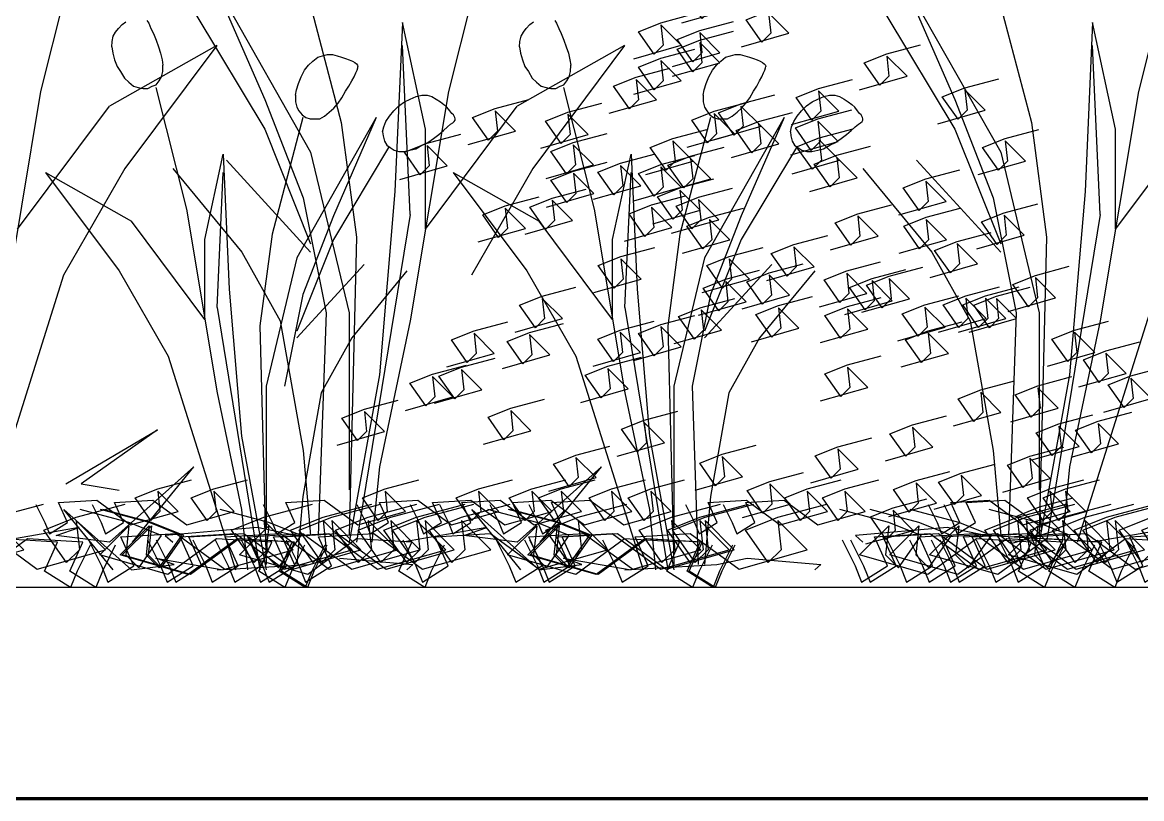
# Model space of a CAD drawing. Header units: metres. Extents: x -109 to 591, y -5 to 592.
# Drawn here: x 584.155 to 584.685, y 6.575 to 6.942 of the extents above; entities that cross this region are included whole.
import ezdxf

# ---------------------------------------------------------------- set-up
doc = ezdxf.new("R2010")
doc.units = ezdxf.units.M
doc.header["$LTSCALE"] = 0.03
doc.layers.add('Areas verdes', color=74, linetype='Continuous')
doc.layers.add('Muro', color=7, linetype='Continuous', lineweight=70)
doc.layers.add('Muro bajo', color=7, linetype='Continuous', lineweight=30)

msp = doc.modelspace()

# ---------------------------------------------------------------- linework, layer by layer
at = {"layer": 'Areas verdes', "linetype": 'Continuous'}
for p, q in [((584.18217, 6.98187), (584.16402, 6.90971)), ((584.37507, 6.98187), (584.35691, 6.90971)), ((584.70151, 6.98187), (584.68335, 6.90971)), ((584.24471, 6.96402), (584.27001, 6.90583)), ((584.24471, 6.96402), (584.29174, 6.881)), ((584.28817, 6.96402), (584.30624, 6.89496)), ((584.57115, 6.96402), (584.59645, 6.90583)), ((584.57115, 6.96402), (584.61817, 6.881)), ((584.61461, 6.96402), (584.63268, 6.89496)), ((584.23742, 6.94617), (584.27001, 6.89186)), ((584.33519, 6.94229), (584.33162, 6.86237)), ((584.34605, 6.89186), (584.33519, 6.94229)), ((584.56386, 6.94617), (584.59645, 6.89186)), ((584.66163, 6.94229), (584.65806, 6.86237)), ((584.67249, 6.89186), (584.66163, 6.94229)), ((584.24735, 6.93143), (584.19661, 6.90272)), ((584.24735, 6.93143), (584.2039, 6.87324)), ((584.33883, 6.85151), (584.33519, 6.93143)), ((584.44025, 6.93143), (584.3895, 6.90272)), ((584.44025, 6.93143), (584.3968, 6.87324)), ((584.66527, 6.85151), (584.66163, 6.93143)), ((584.16402, 6.90971), (584.14594, 6.80108)), ((584.21849, 6.91164), (584.23301, 6.85392)), ((584.35691, 6.90971), (584.33883, 6.80108)), ((584.41138, 6.91164), (584.42591, 6.85392)), ((584.68335, 6.90971), (584.66527, 6.80108)), ((584.27001, 6.90583), (584.28817, 6.85927)), ((584.59645, 6.90583), (584.61461, 6.85927)), ((584.15315, 6.84453), (584.19661, 6.90272)), ((584.34605, 6.84453), (584.3895, 6.90272)), ((584.67249, 6.84453), (584.71594, 6.90272)), ((584.28801, 6.89737), (584.27354, 6.84212)), ((584.32277, 6.89737), (584.28515, 6.83095)), ((584.32277, 6.89737), (584.30253, 6.85081)), ((584.30624, 6.89496), (584.31346, 6.84065)), ((584.4809, 6.89737), (584.46644, 6.84212)), ((584.51567, 6.89737), (584.47805, 6.83095)), ((584.51567, 6.89737), (584.49543, 6.85081)), ((584.63268, 6.89496), (584.6399, 6.84065)), ((584.27001, 6.89186), (584.29174, 6.83754)), ((584.34605, 6.84453), (584.34605, 6.89186)), ((584.59645, 6.89186), (584.61817, 6.83754)), ((584.67249, 6.84453), (584.67249, 6.89186)), ((584.3286, 6.88309), (584.30253, 6.83964)), ((584.5215, 6.88309), (584.49543, 6.83964)), ((584.2417, 6.83964), (584.25039, 6.87999)), ((584.25039, 6.87999), (584.25325, 6.81605)), ((584.29174, 6.881), (584.30989, 6.80496)), ((584.4346, 6.83964), (584.44329, 6.87999)), ((584.44329, 6.87999), (584.44614, 6.81605)), ((584.61817, 6.881), (584.63633, 6.80496)), ((584.2039, 6.87324), (584.17488, 6.8228)), ((584.22656, 6.87324), (584.25915, 6.83367)), ((584.29174, 6.83367), (584.25193, 6.87712)), ((584.3968, 6.87324), (584.36778, 6.8228)), ((584.553, 6.87324), (584.58559, 6.83367)), ((584.61817, 6.83367), (584.57837, 6.87712)), ((584.16634, 6.8713), (584.20694, 6.84833)), ((584.16634, 6.8713), (584.2011, 6.82474)), ((584.24747, 6.80736), (584.25039, 6.8713)), ((584.35924, 6.8713), (584.39984, 6.84833)), ((584.35924, 6.8713), (584.394, 6.82474)), ((584.44037, 6.80736), (584.44329, 6.8713)), ((584.33162, 6.86237), (584.32432, 6.77547)), ((584.65806, 6.86237), (584.65076, 6.77547)), ((584.28817, 6.85927), (584.29903, 6.80496)), ((584.61461, 6.85927), (584.62547, 6.80496)), ((584.23301, 6.85392), (584.24747, 6.76701)), ((584.33883, 6.85151), (584.31346, 6.69633)), ((584.42591, 6.85392), (584.44037, 6.76701)), ((584.66527, 6.85151), (584.6399, 6.69633)), ((584.2417, 6.80177), (584.20694, 6.84833)), ((584.30253, 6.85081), (584.28801, 6.81357)), ((584.4346, 6.80177), (584.39984, 6.84833)), ((584.49543, 6.85081), (584.4809, 6.81357)), ((584.27354, 6.84212), (584.26777, 6.79867)), ((584.31346, 6.84065), (584.30989, 6.69943)), ((584.46644, 6.84212), (584.46067, 6.79867)), ((584.6399, 6.84065), (584.63633, 6.69943)), ((584.2417, 6.80177), (584.2417, 6.83964)), ((584.30253, 6.83964), (584.28515, 6.79619)), ((584.4346, 6.80177), (584.4346, 6.83964)), ((584.49543, 6.83964), (584.47805, 6.79619)), ((584.25915, 6.83367), (584.2773, 6.80108)), ((584.28515, 6.83095), (584.27063, 6.77012)), ((584.47805, 6.83095), (584.46352, 6.77012)), ((584.58559, 6.83367), (584.60374, 6.80108)), ((584.2011, 6.82474), (584.22432, 6.78439)), ((584.28515, 6.79308), (584.317, 6.82784)), ((584.33729, 6.82474), (584.31122, 6.79308)), ((584.394, 6.82474), (584.41722, 6.78439)), ((584.47805, 6.79308), (584.50989, 6.82784)), ((584.53019, 6.82474), (584.50412, 6.79308)), ((584.17488, 6.8228), (584.13507, 6.69633)), ((584.69421, 6.8228), (584.65441, 6.69633)), ((584.25325, 6.81605), (584.25908, 6.74653)), ((584.44614, 6.81605), (584.45198, 6.74653)), ((584.28801, 6.81357), (584.27932, 6.77012)), ((584.4809, 6.81357), (584.47221, 6.77012)), ((584.24747, 6.80736), (584.26777, 6.68321)), ((584.29903, 6.80496), (584.29538, 6.69943)), ((584.30989, 6.80496), (584.30989, 6.72116)), ((584.44037, 6.80736), (584.46067, 6.68321)), ((584.62547, 6.80496), (584.62182, 6.69943)), ((584.63633, 6.80496), (584.63633, 6.72116)), ((584.26777, 6.79867), (584.27063, 6.6857)), ((584.2773, 6.80108), (584.28817, 6.73978)), ((584.33883, 6.80108), (584.32432, 6.73202)), ((584.46067, 6.79867), (584.46352, 6.6857)), ((584.60374, 6.80108), (584.61461, 6.73978)), ((584.66527, 6.80108), (584.65076, 6.73202)), ((584.31122, 6.79308), (584.2967, 6.76701)), ((584.50412, 6.79308), (584.48959, 6.76701)), ((584.22432, 6.78439), (584.25616, 6.68321)), ((584.41722, 6.78439), (584.44906, 6.68321)), ((584.32432, 6.77547), (584.30989, 6.69633)), ((584.65076, 6.77547), (584.63633, 6.69633)), ((584.24747, 6.76701), (584.25908, 6.71177)), ((584.27063, 6.77012), (584.27063, 6.70308)), ((584.2967, 6.76701), (584.28801, 6.71797)), ((584.44037, 6.76701), (584.45198, 6.71177)), ((584.46352, 6.77012), (584.46352, 6.70308)), ((584.47221, 6.77012), (584.47513, 6.6857)), ((584.48959, 6.76701), (584.4809, 6.71797)), ((584.1759, 6.72397), (584.21935, 6.74958)), ((584.21935, 6.74958), (584.18312, 6.72397)), ((584.25908, 6.74653), (584.27063, 6.68321)), ((584.45198, 6.74653), (584.46352, 6.68321)), ((584.28817, 6.73978), (584.29174, 6.69943)), ((584.61461, 6.73978), (584.61817, 6.69943)), ((584.23649, 6.73202), (584.19661, 6.69633)), ((584.20747, 6.69633), (584.23649, 6.73202)), ((584.32432, 6.73202), (584.32075, 6.69633)), ((584.42938, 6.73202), (584.3895, 6.69633)), ((584.40036, 6.69633), (584.42938, 6.73202)), ((584.65076, 6.73202), (584.64719, 6.69633)), ((584.18312, 6.72397), (584.20119, 6.72087)), ((584.28801, 6.71797), (584.28515, 6.6857)), ((584.4809, 6.71797), (584.47805, 6.6857)), ((584.17503, 6.71177), (584.20694, 6.68321)), ((584.19825, 6.68321), (584.17503, 6.71177)), ((584.25908, 6.71177), (584.26194, 6.68321)), ((584.36793, 6.71177), (584.39984, 6.68321)), ((584.39115, 6.68321), (584.36793, 6.71177)), ((584.45198, 6.71177), (584.45483, 6.68321)), ((584.18217, 6.70331), (584.14229, 6.69633)), ((584.17131, 6.69943), (584.18217, 6.70331)), ((584.26644, 6.70331), (584.22299, 6.69943)), ((584.28452, 6.69943), (584.26644, 6.70331)), ((584.37507, 6.70331), (584.33519, 6.69633)), ((584.36421, 6.69943), (584.37507, 6.70331)), ((584.59288, 6.70331), (584.54943, 6.69943)), ((584.61096, 6.69943), (584.59288, 6.70331)), ((584.70151, 6.70331), (584.66163, 6.69633)), ((584.19661, 6.69633), (584.17131, 6.69943)), ((584.22299, 6.69943), (584.22656, 6.69633)), ((584.3895, 6.69633), (584.36421, 6.69943)), ((584.54943, 6.69943), (584.553, 6.69633)), ((584.66527, 6.69633), (584.61096, 6.69943)), ((584.21849, 6.6888), (584.25039, 6.68321)), ((584.22718, 6.6857), (584.21849, 6.6888)), ((584.30539, 6.6888), (584.34015, 6.6857)), ((584.41138, 6.6888), (584.44329, 6.68321)), ((584.42007, 6.6857), (584.41138, 6.6888)), ((584.48382, 6.6857), (584.49828, 6.6888)), ((584.49828, 6.6888), (584.53305, 6.6857)), ((584.20694, 6.68321), (584.22718, 6.6857)), ((584.24747, 6.68321), (584.29093, 6.6857)), ((584.34015, 6.6857), (584.33729, 6.68321)), ((584.39984, 6.68321), (584.42007, 6.6857)), ((584.44037, 6.68321), (584.48382, 6.6857)), ((584.53305, 6.6857), (584.53019, 6.68321))]:
    msp.add_line(p, q, dxfattribs=at)
at = {"layer": 'Areas verdes', "color": 6, "linetype": 'Continuous'}
for p, q in [((584.20086, 6.93958), (584.20253, 6.94144)), ((584.20253, 6.94144), (584.20427, 6.94268)), ((584.21433, 6.9433), (584.21513, 6.94206)), ((584.21513, 6.94206), (584.21619, 6.93958)), ((584.39375, 6.93958), (584.39543, 6.94144)), ((584.39543, 6.94144), (584.39717, 6.94268)), ((584.40722, 6.9433), (584.40803, 6.94206)), ((584.40803, 6.94206), (584.40908, 6.93958)), ((584.19781, 6.93337), (584.19837, 6.93585)), ((584.19837, 6.93585), (584.19949, 6.93772)), ((584.19949, 6.93772), (584.20086, 6.93958)), ((584.21619, 6.93958), (584.21743, 6.93709)), ((584.21743, 6.93709), (584.21861, 6.93399)), ((584.39071, 6.93337), (584.39127, 6.93585)), ((584.39127, 6.93585), (584.39239, 6.93772)), ((584.39239, 6.93772), (584.39375, 6.93958)), ((584.40908, 6.93958), (584.41033, 6.93709)), ((584.41033, 6.93709), (584.41151, 6.93399)), ((584.19769, 6.93089), (584.19781, 6.93337)), ((584.19769, 6.93089), (584.19813, 6.92778)), ((584.21861, 6.93399), (584.21979, 6.93089)), ((584.21979, 6.93089), (584.22078, 6.92778)), ((584.39059, 6.93089), (584.39071, 6.93337)), ((584.39059, 6.93089), (584.39102, 6.92778)), ((584.41151, 6.93399), (584.41268, 6.93089)), ((584.41268, 6.93089), (584.41368, 6.92778)), ((584.19813, 6.92778), (584.19899, 6.92468)), ((584.22078, 6.92778), (584.22153, 6.92468)), ((584.29285, 6.92406), (584.29508, 6.92592)), ((584.29508, 6.92592), (584.29738, 6.92654)), ((584.29738, 6.92654), (584.29974, 6.92716)), ((584.29974, 6.92716), (584.30204, 6.92716)), ((584.30204, 6.92716), (584.30427, 6.92654)), ((584.30427, 6.92654), (584.30638, 6.92592)), ((584.30638, 6.92592), (584.30831, 6.9253)), ((584.30831, 6.9253), (584.31004, 6.92468)), ((584.39102, 6.92778), (584.39189, 6.92468)), ((584.41368, 6.92778), (584.41442, 6.92468)), ((584.48575, 6.92406), (584.48798, 6.92592)), ((584.48798, 6.92592), (584.49028, 6.92654)), ((584.49028, 6.92654), (584.49264, 6.92716)), ((584.49264, 6.92716), (584.49493, 6.92716)), ((584.49493, 6.92716), (584.49717, 6.92654)), ((584.49717, 6.92654), (584.49928, 6.92592)), ((584.49928, 6.92592), (584.5012, 6.9253)), ((584.5012, 6.9253), (584.50294, 6.92468)), ((584.19899, 6.92468), (584.20024, 6.92158)), ((584.20024, 6.92158), (584.20185, 6.91909)), ((584.22153, 6.92468), (584.2219, 6.9222)), ((584.22184, 6.91909), (584.2219, 6.9222)), ((584.28888, 6.91971), (584.2908, 6.9222)), ((584.2908, 6.9222), (584.29285, 6.92406)), ((584.31004, 6.92468), (584.31147, 6.92406)), ((584.31147, 6.92406), (584.31259, 6.92344)), ((584.31259, 6.92344), (584.31346, 6.92282)), ((584.31346, 6.92282), (584.31396, 6.9222)), ((584.31377, 6.91971), (584.31408, 6.92096)), ((584.31396, 6.9222), (584.31414, 6.92158)), ((584.31408, 6.92096), (584.31414, 6.92158)), ((584.39189, 6.92468), (584.39313, 6.92158)), ((584.39313, 6.92158), (584.39475, 6.91909)), ((584.41442, 6.92468), (584.4148, 6.9222)), ((584.41473, 6.91909), (584.4148, 6.9222)), ((584.48177, 6.91971), (584.4837, 6.9222)), ((584.4837, 6.9222), (584.48575, 6.92406)), ((584.50294, 6.92468), (584.50437, 6.92406)), ((584.50437, 6.92406), (584.50549, 6.92344)), ((584.50549, 6.92344), (584.50635, 6.92282)), ((584.50635, 6.92282), (584.50685, 6.9222)), ((584.50666, 6.91971), (584.50698, 6.92096)), ((584.50685, 6.9222), (584.50704, 6.92158)), ((584.50698, 6.92096), (584.50704, 6.92158)), ((584.20185, 6.91909), (584.20371, 6.91599)), ((584.20371, 6.91599), (584.20576, 6.91413)), ((584.21861, 6.91289), (584.2201, 6.91475)), ((584.2201, 6.91475), (584.22122, 6.91661)), ((584.22122, 6.91661), (584.22184, 6.91909)), ((584.28596, 6.91351), (584.28726, 6.91661)), ((584.28726, 6.91661), (584.28888, 6.91971)), ((584.30986, 6.91227), (584.31116, 6.91475)), ((584.31116, 6.91475), (584.31228, 6.91661)), ((584.31228, 6.91661), (584.31315, 6.91847)), ((584.31315, 6.91847), (584.31377, 6.91971)), ((584.39475, 6.91909), (584.39661, 6.91599)), ((584.39661, 6.91599), (584.39866, 6.91413)), ((584.41151, 6.91289), (584.413, 6.91475)), ((584.413, 6.91475), (584.41411, 6.91661)), ((584.41411, 6.91661), (584.41473, 6.91909)), ((584.47886, 6.91351), (584.48016, 6.91661)), ((584.48016, 6.91661), (584.48177, 6.91971)), ((584.50275, 6.91227), (584.50406, 6.91475)), ((584.50406, 6.91475), (584.50517, 6.91661)), ((584.50517, 6.91661), (584.50604, 6.91847)), ((584.50604, 6.91847), (584.50666, 6.91971)), ((584.20576, 6.91413), (584.20793, 6.91227)), ((584.20793, 6.91227), (584.21023, 6.91164)), ((584.21023, 6.91164), (584.21253, 6.91102)), ((584.21253, 6.91102), (584.21476, 6.91102)), ((584.21476, 6.91102), (584.21681, 6.91227)), ((584.21681, 6.91227), (584.21861, 6.91289)), ((584.28453, 6.90792), (584.28503, 6.9104)), ((584.28503, 6.9104), (584.28596, 6.91351)), ((584.30657, 6.90668), (584.30831, 6.90978)), ((584.30831, 6.90978), (584.30986, 6.91227)), ((584.39866, 6.91413), (584.40083, 6.91227)), ((584.40083, 6.91227), (584.40313, 6.91164)), ((584.40313, 6.91164), (584.40542, 6.91102)), ((584.40542, 6.91102), (584.40766, 6.91102)), ((584.40766, 6.91102), (584.40971, 6.91227)), ((584.40971, 6.91227), (584.41151, 6.91289)), ((584.47743, 6.90792), (584.47792, 6.9104)), ((584.47792, 6.9104), (584.47886, 6.91351)), ((584.49946, 6.90668), (584.5012, 6.90978)), ((584.5012, 6.90978), (584.50275, 6.91227)), ((584.28453, 6.90792), (584.28459, 6.90482)), ((584.28459, 6.90482), (584.28515, 6.90233)), ((584.30272, 6.90171), (584.30471, 6.9042)), ((584.30471, 6.9042), (584.30657, 6.90668)), ((584.33345, 6.90295), (584.33612, 6.90482)), ((584.33612, 6.90482), (584.33885, 6.90606)), ((584.33885, 6.90606), (584.34164, 6.9073)), ((584.34164, 6.9073), (584.34431, 6.90792)), ((584.34431, 6.90792), (584.34679, 6.90792)), ((584.34679, 6.90792), (584.34909, 6.9073)), ((584.34909, 6.9073), (584.3512, 6.90606)), ((584.3512, 6.90606), (584.35312, 6.90482)), ((584.35312, 6.90482), (584.3548, 6.90357)), ((584.47743, 6.90792), (584.47749, 6.90482)), ((584.47749, 6.90482), (584.47805, 6.90233)), ((584.49562, 6.90171), (584.4976, 6.9042)), ((584.4976, 6.9042), (584.49946, 6.90668)), ((584.52634, 6.90295), (584.52901, 6.90482)), ((584.52901, 6.90482), (584.53174, 6.90606)), ((584.53174, 6.90606), (584.53454, 6.9073)), ((584.53454, 6.9073), (584.53721, 6.90792)), ((584.53721, 6.90792), (584.53969, 6.90792)), ((584.53969, 6.90792), (584.54198, 6.9073)), ((584.54198, 6.9073), (584.5441, 6.90606)), ((584.5441, 6.90606), (584.54602, 6.90482)), ((584.54602, 6.90482), (584.5477, 6.90357)), ((584.28515, 6.90233), (584.28621, 6.90047)), ((584.28621, 6.90047), (584.2877, 6.89861)), ((584.29831, 6.89799), (584.30055, 6.89985)), ((584.30055, 6.89985), (584.30272, 6.90171)), ((584.32904, 6.89799), (584.33109, 6.90047)), ((584.33109, 6.90047), (584.33345, 6.90295)), ((584.35623, 6.90233), (584.3548, 6.90357)), ((584.35753, 6.90047), (584.35623, 6.90233)), ((584.35852, 6.89923), (584.35753, 6.90047)), ((584.35933, 6.89861), (584.35852, 6.89923)), ((584.47805, 6.90233), (584.4791, 6.90047)), ((584.4791, 6.90047), (584.48059, 6.89861)), ((584.49121, 6.89799), (584.49344, 6.89985)), ((584.49344, 6.89985), (584.49562, 6.90171)), ((584.52193, 6.89799), (584.52398, 6.90047)), ((584.52398, 6.90047), (584.52634, 6.90295)), ((584.54912, 6.90233), (584.5477, 6.90357)), ((584.55043, 6.90047), (584.54912, 6.90233)), ((584.55142, 6.89923), (584.55043, 6.90047)), ((584.55223, 6.89861), (584.55142, 6.89923)), ((584.2877, 6.89861), (584.2895, 6.89737)), ((584.2895, 6.89737), (584.29155, 6.89675)), ((584.29155, 6.89675), (584.29372, 6.89675)), ((584.29372, 6.89675), (584.29602, 6.89675)), ((584.29602, 6.89675), (584.29831, 6.89799)), ((584.32631, 6.89302), (584.32736, 6.89551)), ((584.32736, 6.89551), (584.32904, 6.89799)), ((584.35648, 6.89302), (584.35797, 6.89426)), ((584.35797, 6.89426), (584.35902, 6.89488)), ((584.35902, 6.89488), (584.3597, 6.89551)), ((584.35989, 6.89737), (584.35933, 6.89861)), ((584.3597, 6.89551), (584.36008, 6.89613)), ((584.36014, 6.89675), (584.35989, 6.89737)), ((584.36008, 6.89613), (584.36014, 6.89675)), ((584.48059, 6.89861), (584.48239, 6.89737)), ((584.48239, 6.89737), (584.48444, 6.89675)), ((584.48444, 6.89675), (584.48661, 6.89675)), ((584.48661, 6.89675), (584.48891, 6.89675)), ((584.48891, 6.89675), (584.49121, 6.89799)), ((584.5192, 6.89302), (584.52026, 6.89551)), ((584.52026, 6.89551), (584.52193, 6.89799)), ((584.54937, 6.89302), (584.55086, 6.89426)), ((584.55086, 6.89426), (584.55192, 6.89488)), ((584.55192, 6.89488), (584.5526, 6.89551)), ((584.55279, 6.89737), (584.55223, 6.89861)), ((584.5526, 6.89551), (584.55297, 6.89613)), ((584.55303, 6.89675), (584.55279, 6.89737)), ((584.55297, 6.89613), (584.55303, 6.89675)), ((584.32581, 6.89054), (584.32631, 6.89302)), ((584.32581, 6.89054), (584.326, 6.88868)), ((584.326, 6.88868), (584.32662, 6.88619)), ((584.34983, 6.88744), (584.35232, 6.8893)), ((584.35232, 6.8893), (584.35455, 6.89116)), ((584.35455, 6.89116), (584.35648, 6.89302)), ((584.51871, 6.89054), (584.5192, 6.89302)), ((584.51871, 6.89054), (584.51889, 6.88868)), ((584.51889, 6.88868), (584.51951, 6.88619)), ((584.54273, 6.88744), (584.54521, 6.8893)), ((584.54521, 6.8893), (584.54745, 6.89116)), ((584.54745, 6.89116), (584.54937, 6.89302)), ((584.32662, 6.88619), (584.3278, 6.88433)), ((584.3278, 6.88433), (584.32935, 6.88309)), ((584.32935, 6.88309), (584.33127, 6.88185)), ((584.34152, 6.88247), (584.34437, 6.88433)), ((584.34437, 6.88433), (584.34716, 6.88557)), ((584.34716, 6.88557), (584.34983, 6.88744)), ((584.51951, 6.88619), (584.52069, 6.88433)), ((584.52069, 6.88433), (584.52225, 6.88309)), ((584.52225, 6.88309), (584.52417, 6.88185)), ((584.53441, 6.88247), (584.53727, 6.88433)), ((584.53727, 6.88433), (584.54006, 6.88557)), ((584.54006, 6.88557), (584.54273, 6.88744)), ((584.33127, 6.88185), (584.33351, 6.88123)), ((584.33351, 6.88123), (584.33599, 6.88123)), ((584.33599, 6.88123), (584.33872, 6.88185)), ((584.33872, 6.88185), (584.34152, 6.88247)), ((584.52417, 6.88185), (584.5264, 6.88123)), ((584.5264, 6.88123), (584.52889, 6.88123)), ((584.52889, 6.88123), (584.53162, 6.88185)), ((584.53162, 6.88185), (584.53441, 6.88247))]:
    msp.add_line(p, q, dxfattribs=at)
at = {"layer": 'Areas verdes'}
for points in [[(584.46735, 6.94211), (584.48975, 6.94851), (584.48015, 6.9581), (584.48122, 6.94851), (584.47695, 6.94424), (584.46948, 6.9549), (584.48015, 6.95917), (584.49616, 6.96343)], [(584.4956, 6.93088), (584.518, 6.93728), (584.5084, 6.94688), (584.50947, 6.93728), (584.5052, 6.93301), (584.49773, 6.94368), (584.5084, 6.94794), (584.52441, 6.95221)], [(584.44467, 6.9252), (584.46708, 6.9316), (584.45747, 6.9412), (584.45854, 6.9316), (584.45427, 6.92734), (584.4468, 6.938), (584.45747, 6.94226), (584.47348, 6.94653)], [(584.46297, 6.92157), (584.48538, 6.92796), (584.47577, 6.93756), (584.47684, 6.92796), (584.47257, 6.9237), (584.4651, 6.93436), (584.47577, 6.93863), (584.49178, 6.94289)], [(584.46297, 6.91691), (584.48538, 6.92331), (584.47577, 6.9329), (584.47684, 6.92331), (584.47257, 6.91904), (584.4651, 6.9297), (584.47577, 6.93397), (584.49178, 6.93823)], [(584.55145, 6.91047), (584.57385, 6.91687), (584.56425, 6.92646), (584.56532, 6.91687), (584.56105, 6.9126), (584.55358, 6.92327), (584.56425, 6.92753), (584.58026, 6.9318)], [(584.44467, 6.9084), (584.46708, 6.9148), (584.45747, 6.92439), (584.45854, 6.9148), (584.45427, 6.91053), (584.4468, 6.92119), (584.45747, 6.92546), (584.47348, 6.92972)], [(584.4329, 6.89937), (584.45531, 6.90576), (584.44571, 6.91536), (584.44677, 6.90576), (584.44251, 6.9015), (584.43504, 6.91216), (584.44571, 6.91643), (584.46171, 6.92069)], [(584.51921, 6.89399), (584.54162, 6.90039), (584.53201, 6.90999), (584.53308, 6.90039), (584.52881, 6.89613), (584.52134, 6.90679), (584.53201, 6.91105), (584.54802, 6.91532)], [(584.58842, 6.89441), (584.61083, 6.9008), (584.60123, 6.9104), (584.60229, 6.9008), (584.59803, 6.89654), (584.59056, 6.9072), (584.60123, 6.91147), (584.61723, 6.91573)], [(584.36622, 6.88456), (584.38863, 6.89096), (584.37903, 6.90056), (584.38009, 6.89096), (584.37583, 6.8867), (584.36836, 6.89736), (584.37903, 6.90162), (584.39503, 6.90589)], [(584.40067, 6.88289), (584.42307, 6.88929), (584.41347, 6.89888), (584.41454, 6.88929), (584.41027, 6.88502), (584.4028, 6.89569), (584.41347, 6.89995), (584.42948, 6.90422)], [(584.46988, 6.8833), (584.49229, 6.8897), (584.48268, 6.8993), (584.48375, 6.8897), (584.47948, 6.88544), (584.47201, 6.8961), (584.48268, 6.90036), (584.49869, 6.90463)], [(584.48252, 6.8868), (584.50493, 6.8932), (584.49532, 6.90279), (584.49639, 6.8932), (584.49212, 6.88893), (584.48465, 6.89959), (584.49532, 6.90386), (584.51133, 6.90812)], [(584.49085, 6.87847), (584.51326, 6.88487), (584.50366, 6.89447), (584.50472, 6.88487), (584.50045, 6.88061), (584.49298, 6.89127), (584.50366, 6.89553), (584.51966, 6.8998)], [(584.5189, 6.87965), (584.54131, 6.88605), (584.53171, 6.89564), (584.53277, 6.88605), (584.52851, 6.88178), (584.52104, 6.89245), (584.53171, 6.89671), (584.54771, 6.90098)], [(584.33398, 6.86809), (584.35639, 6.87448), (584.34679, 6.88408), (584.34786, 6.87448), (584.34359, 6.87022), (584.33612, 6.88088), (584.34679, 6.88515), (584.3628, 6.88941)], [(584.4032, 6.8685), (584.42561, 6.8749), (584.416, 6.88449), (584.41707, 6.8749), (584.4128, 6.87063), (584.40533, 6.88129), (584.416, 6.88556), (584.43201, 6.88982)], [(584.45028, 6.87032), (584.47269, 6.87672), (584.46309, 6.88632), (584.46415, 6.87672), (584.45988, 6.87245), (584.45241, 6.88312), (584.46309, 6.88738), (584.47909, 6.89165)], [(584.51949, 6.87073), (584.5419, 6.87713), (584.5323, 6.88673), (584.53337, 6.87713), (584.5291, 6.87287), (584.52163, 6.88353), (584.5323, 6.88779), (584.54831, 6.89206)], [(584.60746, 6.87034), (584.62987, 6.87673), (584.62027, 6.88633), (584.62133, 6.87673), (584.61707, 6.87247), (584.6096, 6.88313), (584.62027, 6.8874), (584.63627, 6.89166)], [(584.45861, 6.862), (584.48102, 6.86839), (584.47142, 6.87799), (584.47249, 6.86839), (584.46822, 6.86413), (584.46075, 6.87479), (584.47142, 6.87906), (584.48742, 6.88332)], [(584.52783, 6.86241), (584.55024, 6.86881), (584.54063, 6.8784), (584.5417, 6.86881), (584.53743, 6.86454), (584.52996, 6.8752), (584.54063, 6.87947), (584.55664, 6.88373)], [(584.42549, 6.85866), (584.4479, 6.86505), (584.4383, 6.87465), (584.43937, 6.86505), (584.4351, 6.86079), (584.42763, 6.87145), (584.4383, 6.87572), (584.4543, 6.87998)], [(584.44467, 6.85799), (584.46708, 6.86439), (584.45747, 6.87398), (584.45854, 6.86439), (584.45427, 6.86012), (584.4468, 6.87078), (584.45747, 6.87505), (584.47348, 6.87931)], [(584.40327, 6.85495), (584.42568, 6.86135), (584.41607, 6.87095), (584.41714, 6.86135), (584.41287, 6.85709), (584.4054, 6.86775), (584.41607, 6.87201), (584.43208, 6.87628)], [(584.56997, 6.85125), (584.59238, 6.85765), (584.58277, 6.86725), (584.58384, 6.85765), (584.57957, 6.85339), (584.5721, 6.86405), (584.58277, 6.86831), (584.59878, 6.87258)], [(584.45364, 6.84705), (584.47605, 6.85345), (584.46645, 6.86304), (584.46752, 6.85345), (584.46325, 6.84918), (584.45578, 6.85984), (584.46645, 6.86411), (584.48246, 6.86837)], [(584.39326, 6.84218), (584.41567, 6.84858), (584.40606, 6.85817), (584.40713, 6.84858), (584.40286, 6.84431), (584.39539, 6.85497), (584.40606, 6.85924), (584.42207, 6.8635)], [(584.46247, 6.84259), (584.48488, 6.84899), (584.47528, 6.85859), (584.47634, 6.84899), (584.47207, 6.84472), (584.4646, 6.85539), (584.47528, 6.85965), (584.49128, 6.86392)], [(584.37103, 6.83848), (584.39344, 6.84488), (584.38383, 6.85447), (584.3849, 6.84488), (584.38063, 6.84061), (584.37316, 6.85127), (584.38383, 6.85554), (584.39984, 6.8598)], [(584.44024, 6.83889), (584.46265, 6.84529), (584.45305, 6.85488), (584.45412, 6.84529), (584.44985, 6.84102), (584.44238, 6.85169), (584.45305, 6.85595), (584.46905, 6.86022)], [(584.60695, 6.83519), (584.62935, 6.84159), (584.61975, 6.85118), (584.62082, 6.84159), (584.61655, 6.83732), (584.60908, 6.84798), (584.61975, 6.85225), (584.63576, 6.85651)], [(584.46763, 6.83308), (584.49004, 6.83948), (584.48043, 6.84907), (584.4815, 6.83948), (584.47723, 6.83521), (584.46976, 6.84587), (584.48043, 6.85014), (584.49644, 6.8544)], [(584.53773, 6.83478), (584.56014, 6.84117), (584.55054, 6.85077), (584.5516, 6.84117), (584.54734, 6.83691), (584.53987, 6.84757), (584.55054, 6.85184), (584.56654, 6.8561)], [(584.57017, 6.83308), (584.59258, 6.83948), (584.58298, 6.84907), (584.58405, 6.83948), (584.57978, 6.83521), (584.57231, 6.84587), (584.58298, 6.85014), (584.59899, 6.8544)], [(584.50751, 6.8202), (584.52992, 6.8266), (584.52032, 6.8362), (584.52139, 6.8266), (584.51712, 6.82233), (584.50965, 6.833), (584.52032, 6.83726), (584.53633, 6.84153)], [(584.58479, 6.82165), (584.6072, 6.82804), (584.59759, 6.83764), (584.59866, 6.82804), (584.59439, 6.82378), (584.58692, 6.83444), (584.59759, 6.8387), (584.6136, 6.84297)], [(584.42568, 6.81445), (584.44809, 6.82085), (584.43848, 6.83044), (584.43955, 6.82085), (584.43528, 6.81658), (584.42781, 6.82724), (584.43848, 6.83151), (584.45449, 6.83577)], [(584.47695, 6.81445), (584.49936, 6.82085), (584.48976, 6.83044), (584.49082, 6.82085), (584.48655, 6.81658), (584.47909, 6.82724), (584.48976, 6.83151), (584.50576, 6.83577)], [(584.47528, 6.80373), (584.49769, 6.81012), (584.48808, 6.81972), (584.48915, 6.81012), (584.48488, 6.80586), (584.47741, 6.81652), (584.48808, 6.82079), (584.50409, 6.82505)], [(584.49588, 6.80684), (584.51829, 6.81324), (584.50868, 6.82283), (584.50975, 6.81324), (584.50548, 6.80897), (584.49801, 6.81964), (584.50868, 6.8239), (584.52469, 6.82817)], [(584.53251, 6.80771), (584.55492, 6.81411), (584.54532, 6.82371), (584.54638, 6.81411), (584.54211, 6.80985), (584.53465, 6.82051), (584.54532, 6.82477), (584.56132, 6.82904)], [(584.54449, 6.80414), (584.5669, 6.81054), (584.5573, 6.82013), (584.55836, 6.81054), (584.55409, 6.80627), (584.54663, 6.81693), (584.5573, 6.8212), (584.5733, 6.82546)], [(584.55255, 6.80517), (584.57496, 6.81157), (584.56535, 6.82116), (584.56642, 6.81157), (584.56215, 6.8073), (584.55468, 6.81796), (584.56535, 6.82223), (584.58136, 6.82649)], [(584.62176, 6.80558), (584.64417, 6.81198), (584.63457, 6.82158), (584.63563, 6.81198), (584.63137, 6.80771), (584.6239, 6.81838), (584.63457, 6.82264), (584.65057, 6.82691)], [(584.38845, 6.79574), (584.41086, 6.80214), (584.40125, 6.81173), (584.40232, 6.80214), (584.39805, 6.79787), (584.39058, 6.80853), (584.40125, 6.8128), (584.41726, 6.81706)], [(584.58882, 6.79582), (584.61123, 6.80222), (584.60162, 6.81181), (584.60269, 6.80222), (584.59842, 6.79795), (584.59095, 6.80861), (584.60162, 6.81288), (584.61763, 6.81714)], [(584.59814, 6.79582), (584.62055, 6.80222), (584.61095, 6.81181), (584.61201, 6.80222), (584.60774, 6.79795), (584.60027, 6.80861), (584.61095, 6.81288), (584.62695, 6.81714)], [(584.60331, 6.79574), (584.62572, 6.80214), (584.61611, 6.81173), (584.61718, 6.80214), (584.61291, 6.79787), (584.60544, 6.80853), (584.61611, 6.8128), (584.63212, 6.81706)], [(584.46364, 6.79036), (584.48605, 6.79676), (584.47645, 6.80636), (584.47751, 6.79676), (584.47325, 6.7925), (584.46578, 6.80316), (584.47645, 6.80742), (584.49245, 6.81169)], [(584.50027, 6.79124), (584.52268, 6.79764), (584.51308, 6.80723), (584.51415, 6.79764), (584.50988, 6.79337), (584.50241, 6.80403), (584.51308, 6.8083), (584.52909, 6.81256)], [(584.53286, 6.79078), (584.55526, 6.79717), (584.54566, 6.80677), (584.54673, 6.79717), (584.54246, 6.79291), (584.53499, 6.80357), (584.54566, 6.80784), (584.56167, 6.8121)], [(584.56949, 6.79165), (584.5919, 6.79805), (584.58229, 6.80764), (584.58336, 6.79805), (584.57909, 6.79378), (584.57162, 6.80445), (584.58229, 6.80871), (584.5983, 6.81298)], [(584.44467, 6.78237), (584.46708, 6.78877), (584.45747, 6.79837), (584.45854, 6.78877), (584.45427, 6.7845), (584.4468, 6.79517), (584.45747, 6.79943), (584.47348, 6.8037)], [(584.35621, 6.77926), (584.37862, 6.78566), (584.36902, 6.79526), (584.37008, 6.78566), (584.36582, 6.78139), (584.35835, 6.79206), (584.36902, 6.79632), (584.38502, 6.80059)], [(584.38253, 6.77858), (584.40494, 6.78498), (584.39534, 6.79457), (584.3964, 6.78498), (584.39213, 6.78071), (584.38466, 6.79137), (584.39534, 6.79564), (584.41134, 6.7999)], [(584.42543, 6.77967), (584.44783, 6.78607), (584.43823, 6.79567), (584.4393, 6.78607), (584.43503, 6.78181), (584.42756, 6.79247), (584.43823, 6.79673), (584.45424, 6.801)], [(584.57107, 6.77926), (584.59348, 6.78566), (584.58388, 6.79526), (584.58494, 6.78566), (584.58067, 6.78139), (584.57321, 6.79206), (584.58388, 6.79632), (584.59988, 6.80059)], [(584.64028, 6.77967), (584.66269, 6.78607), (584.65309, 6.79567), (584.65416, 6.78607), (584.64989, 6.78181), (584.64242, 6.79247), (584.65309, 6.79673), (584.6691, 6.801)], [(584.65517, 6.76983), (584.67758, 6.77623), (584.66798, 6.78582), (584.66904, 6.77623), (584.66477, 6.77196), (584.6573, 6.78262), (584.66798, 6.78689), (584.68398, 6.79115)], [(584.35029, 6.7621), (584.3727, 6.7685), (584.3631, 6.7781), (584.36417, 6.7685), (584.3599, 6.76424), (584.35243, 6.7749), (584.3631, 6.77916), (584.3791, 6.78343)], [(584.41951, 6.76252), (584.44192, 6.76891), (584.43231, 6.77851), (584.43338, 6.76891), (584.42911, 6.76465), (584.42164, 6.77531), (584.43231, 6.77957), (584.44832, 6.78384)], [(584.53288, 6.76322), (584.55529, 6.76961), (584.54569, 6.77921), (584.54676, 6.76961), (584.54249, 6.76535), (584.53502, 6.77601), (584.54569, 6.78028), (584.5617, 6.78454)], [(584.33659, 6.75873), (584.359, 6.76512), (584.34939, 6.77472), (584.35046, 6.76512), (584.34619, 6.76086), (584.33872, 6.77152), (584.34939, 6.77579), (584.3654, 6.78005)], [(584.66692, 6.75794), (584.68933, 6.76434), (584.67973, 6.77393), (584.68079, 6.76434), (584.67652, 6.76007), (584.66905, 6.77073), (584.67973, 6.775), (584.69573, 6.77926)], [(584.5959, 6.75132), (584.61831, 6.75772), (584.60871, 6.76732), (584.60977, 6.75772), (584.6055, 6.75346), (584.59803, 6.76412), (584.60871, 6.76838), (584.62471, 6.77265)], [(584.62293, 6.75335), (584.64534, 6.75975), (584.63574, 6.76935), (584.63681, 6.75975), (584.63254, 6.75549), (584.62507, 6.76615), (584.63574, 6.77041), (584.65175, 6.77468)], [(584.30435, 6.74225), (584.32676, 6.74865), (584.31715, 6.75824), (584.31822, 6.74865), (584.31395, 6.74438), (584.30648, 6.75505), (584.31715, 6.75931), (584.33316, 6.76358)], [(584.37356, 6.74266), (584.39597, 6.74906), (584.38637, 6.75866), (584.38743, 6.74906), (584.38317, 6.7448), (584.3757, 6.75546), (584.38637, 6.75972), (584.40237, 6.76399)], [(584.43669, 6.73696), (584.4591, 6.74335), (584.4495, 6.75295), (584.45056, 6.74335), (584.44629, 6.73909), (584.43882, 6.74975), (584.4495, 6.75402), (584.4655, 6.75828)], [(584.56366, 6.73485), (584.58607, 6.74125), (584.57647, 6.75084), (584.57753, 6.74125), (584.57327, 6.73698), (584.5658, 6.74764), (584.57647, 6.75191), (584.59247, 6.75617)], [(584.63288, 6.73526), (584.65529, 6.74166), (584.64568, 6.75125), (584.64675, 6.74166), (584.64248, 6.73739), (584.63501, 6.74806), (584.64568, 6.75232), (584.66169, 6.75659)], [(584.65147, 6.73652), (584.67388, 6.74292), (584.66427, 6.75251), (584.66534, 6.74292), (584.66107, 6.73865), (584.6536, 6.74932), (584.66427, 6.75358), (584.68028, 6.75785)], [(584.52835, 6.72447), (584.55075, 6.73087), (584.54115, 6.74046), (584.54222, 6.73087), (584.53795, 6.7266), (584.53048, 6.73726), (584.54115, 6.74153), (584.55716, 6.74579)], [(584.40445, 6.72048), (584.42686, 6.72688), (584.41726, 6.73647), (584.41833, 6.72688), (584.41406, 6.72261), (584.40659, 6.73327), (584.41726, 6.73754), (584.43326, 6.7418)], [(584.47367, 6.72089), (584.49608, 6.72729), (584.48647, 6.73689), (584.48754, 6.72729), (584.48327, 6.72302), (584.4758, 6.73369), (584.48647, 6.73795), (584.50248, 6.74222)], [(584.61923, 6.72004), (584.64164, 6.72644), (584.63203, 6.73604), (584.6331, 6.72644), (584.62883, 6.72218), (584.62136, 6.73284), (584.63203, 6.7371), (584.64804, 6.74137)], [(584.49611, 6.70799), (584.51852, 6.71439), (584.50891, 6.72399), (584.50998, 6.71439), (584.50571, 6.71013), (584.49824, 6.72079), (584.50891, 6.72505), (584.52492, 6.72932)], [(584.56532, 6.70841), (584.58773, 6.7148), (584.57813, 6.7244), (584.57919, 6.7148), (584.57493, 6.71054), (584.56746, 6.7212), (584.57813, 6.72546), (584.59413, 6.72973)], [(584.58667, 6.71198), (584.60908, 6.71838), (584.59948, 6.72798), (584.60054, 6.71838), (584.59627, 6.71411), (584.5888, 6.72478), (584.59948, 6.72904), (584.61548, 6.73331)], [(584.16178, 6.71409), (584.16604, 6.70556), (584.16818, 6.70023), (584.17671, 6.70556), (584.17245, 6.71516), (584.19059, 6.71622), (584.20659, 6.7045), (584.229, 6.71089), (584.2194, 6.72049), (584.22047, 6.71089), (584.2162, 6.70663), (584.20873, 6.71729), (584.2194, 6.72156), (584.23541, 6.72582)], [(584.18832, 6.71409), (584.19259, 6.70556), (584.19472, 6.70023), (584.20326, 6.70556), (584.19899, 6.71516), (584.21713, 6.71622), (584.23314, 6.7045), (584.25555, 6.71089), (584.24595, 6.72049), (584.24701, 6.71089), (584.24274, 6.70663), (584.23527, 6.71729), (584.24595, 6.72156), (584.26195, 6.72582)], [(584.26933, 6.71409), (584.27359, 6.70556), (584.27573, 6.70023), (584.28426, 6.70556), (584.28, 6.71516), (584.29814, 6.71622), (584.31414, 6.7045), (584.33655, 6.71089), (584.32695, 6.72049), (584.32802, 6.71089), (584.32375, 6.70663), (584.31628, 6.71729), (584.32695, 6.72156), (584.34296, 6.72582)], [(584.31357, 6.71409), (584.31784, 6.70556), (584.31997, 6.70023), (584.32851, 6.70556), (584.32424, 6.71516), (584.34238, 6.71622), (584.35839, 6.7045), (584.3808, 6.71089), (584.37119, 6.72049), (584.37226, 6.71089), (584.36799, 6.70663), (584.36052, 6.71729), (584.37119, 6.72156), (584.3872, 6.72582)], [(584.33876, 6.71409), (584.34302, 6.70556), (584.34516, 6.70023), (584.35369, 6.70556), (584.34943, 6.71516), (584.36757, 6.71622), (584.38357, 6.7045), (584.40598, 6.71089), (584.39638, 6.72049), (584.39745, 6.71089), (584.39318, 6.70663), (584.38571, 6.71729), (584.39638, 6.72156), (584.41239, 6.72582)], [(584.35264, 6.71409), (584.35691, 6.70556), (584.35905, 6.70023), (584.36758, 6.70556), (584.36331, 6.71516), (584.38146, 6.71622), (584.39746, 6.7045), (584.41987, 6.71089), (584.41027, 6.72049), (584.41133, 6.71089), (584.40707, 6.70663), (584.3996, 6.71729), (584.41027, 6.72156), (584.42627, 6.72582)], [(584.37651, 6.71409), (584.38077, 6.70556), (584.38291, 6.70023), (584.39145, 6.70556), (584.38718, 6.71516), (584.40532, 6.71622), (584.42132, 6.7045), (584.44373, 6.71089), (584.43413, 6.72049), (584.4352, 6.71089), (584.43093, 6.70663), (584.42346, 6.71729), (584.43413, 6.72156), (584.45014, 6.72582)], [(584.39502, 6.71409), (584.39929, 6.70556), (584.40142, 6.70023), (584.40996, 6.70556), (584.40569, 6.71516), (584.42383, 6.71622), (584.43984, 6.7045), (584.46225, 6.71089), (584.45264, 6.72049), (584.45371, 6.71089), (584.44944, 6.70663), (584.44197, 6.71729), (584.45264, 6.72156), (584.46865, 6.72582)], [(584.46907, 6.71409), (584.47333, 6.70556), (584.47547, 6.70023), (584.48401, 6.70556), (584.47974, 6.71516), (584.49788, 6.71622), (584.51388, 6.7045), (584.53629, 6.71089), (584.52669, 6.72049), (584.52776, 6.71089), (584.52349, 6.70663), (584.51602, 6.71729), (584.52669, 6.72156), (584.5427, 6.72582)], [(584.48688, 6.71409), (584.49115, 6.70556), (584.49328, 6.70023), (584.50182, 6.70556), (584.49755, 6.71516), (584.51569, 6.71622), (584.5317, 6.7045), (584.55411, 6.71089), (584.5445, 6.72049), (584.54557, 6.71089), (584.5413, 6.70663), (584.53383, 6.71729), (584.5445, 6.72156), (584.56051, 6.72582)], [(584.58383, 6.71409), (584.5881, 6.70556), (584.59024, 6.70023), (584.59877, 6.70556), (584.59451, 6.71516), (584.61265, 6.71622), (584.62865, 6.7045), (584.65106, 6.71089), (584.64146, 6.72049), (584.64252, 6.71089), (584.63826, 6.70663), (584.63079, 6.71729), (584.64146, 6.72156), (584.65746, 6.72582)], [(584.59124, 6.71409), (584.59551, 6.70556), (584.59764, 6.70023), (584.60618, 6.70556), (584.60191, 6.71516), (584.62005, 6.71622), (584.63606, 6.7045), (584.65846, 6.71089), (584.64886, 6.72049), (584.64993, 6.71089), (584.64566, 6.70663), (584.63819, 6.71729), (584.64886, 6.72156), (584.66487, 6.72582)], [(584.0593, 6.69737), (584.06544, 6.68509), (584.06852, 6.67741), (584.08081, 6.68509), (584.07466, 6.69891), (584.10079, 6.70044), (584.12384, 6.68355), (584.1561, 6.69276), (584.14227, 6.70658), (584.14381, 6.69276), (584.13766, 6.68662), (584.12691, 6.70198), (584.14227, 6.70812), (584.16532, 6.71426)], [(584.09791, 6.69737), (584.10406, 6.68509), (584.10713, 6.67741), (584.11942, 6.68509), (584.11328, 6.69891), (584.1394, 6.70044), (584.16245, 6.68355), (584.19472, 6.69276), (584.18089, 6.70658), (584.18243, 6.69276), (584.17628, 6.68662), (584.16552, 6.70198), (584.18089, 6.70812), (584.20394, 6.71426)], [(584.18664, 6.69737), (584.19279, 6.68509), (584.19586, 6.67741), (584.20816, 6.68509), (584.20201, 6.69891), (584.22813, 6.70044), (584.25118, 6.68355), (584.28345, 6.69276), (584.26962, 6.70658), (584.27116, 6.69276), (584.26501, 6.68662), (584.25426, 6.70198), (584.26962, 6.70812), (584.29267, 6.71426)], [(584.21464, 6.69737), (584.22078, 6.68509), (584.22386, 6.67741), (584.23615, 6.68509), (584.23, 6.69891), (584.25613, 6.70044), (584.27918, 6.68355), (584.31145, 6.69276), (584.29762, 6.70658), (584.29915, 6.69276), (584.29301, 6.68662), (584.28225, 6.70198), (584.29762, 6.70812), (584.32066, 6.71426)], [(584.21871, 6.69737), (584.22486, 6.68509), (584.22793, 6.67741), (584.24022, 6.68509), (584.23408, 6.69891), (584.2602, 6.70044), (584.28325, 6.68355), (584.31552, 6.69276), (584.30169, 6.70658), (584.30323, 6.69276), (584.29708, 6.68662), (584.28632, 6.70198), (584.30169, 6.70812), (584.32474, 6.71426)], [(584.23596, 6.69737), (584.2421, 6.68509), (584.24518, 6.67741), (584.25747, 6.68509), (584.25132, 6.69891), (584.27745, 6.70044), (584.30049, 6.68355), (584.33276, 6.69276), (584.31893, 6.70658), (584.32047, 6.69276), (584.31432, 6.68662), (584.30357, 6.70198), (584.31893, 6.70812), (584.34198, 6.71426)], [(584.24662, 6.69737), (584.25277, 6.68509), (584.25584, 6.67741), (584.26814, 6.68509), (584.26199, 6.69891), (584.28811, 6.70044), (584.31116, 6.68355), (584.34343, 6.69276), (584.3296, 6.70658), (584.33114, 6.69276), (584.32499, 6.68662), (584.31424, 6.70198), (584.3296, 6.70812), (584.35265, 6.71426)], [(584.25882, 6.69737), (584.26497, 6.68509), (584.26804, 6.67741), (584.28033, 6.68509), (584.27419, 6.69891), (584.30031, 6.70044), (584.32336, 6.68355), (584.35563, 6.69276), (584.3418, 6.70658), (584.34333, 6.69276), (584.33719, 6.68662), (584.32643, 6.70198), (584.3418, 6.70812), (584.36485, 6.71426)], [(584.2629, 6.69737), (584.26904, 6.68509), (584.27211, 6.67741), (584.28441, 6.68509), (584.27826, 6.69891), (584.30438, 6.70044), (584.32743, 6.68355), (584.3597, 6.69276), (584.34587, 6.70658), (584.34741, 6.69276), (584.34126, 6.68662), (584.33051, 6.70198), (584.34587, 6.70812), (584.36892, 6.71426)], [(584.28014, 6.69737), (584.28629, 6.68509), (584.28936, 6.67741), (584.30165, 6.68509), (584.29551, 6.69891), (584.32163, 6.70044), (584.34468, 6.68355), (584.37695, 6.69276), (584.36312, 6.70658), (584.36465, 6.69276), (584.35851, 6.68662), (584.34775, 6.70198), (584.36312, 6.70812), (584.38617, 6.71426)], [(584.33536, 6.69737), (584.3415, 6.68509), (584.34458, 6.67741), (584.35687, 6.68509), (584.35072, 6.69891), (584.37685, 6.70044), (584.39989, 6.68355), (584.43216, 6.69276), (584.41833, 6.70658), (584.41987, 6.69276), (584.41372, 6.68662), (584.40297, 6.70198), (584.41833, 6.70812), (584.44138, 6.71426)], [(584.37954, 6.69737), (584.38569, 6.68509), (584.38876, 6.67741), (584.40105, 6.68509), (584.39491, 6.69891), (584.42103, 6.70044), (584.44408, 6.68355), (584.47635, 6.69276), (584.46252, 6.70658), (584.46405, 6.69276), (584.45791, 6.68662), (584.44715, 6.70198), (584.46252, 6.70812), (584.48557, 6.71426)], [(584.39287, 6.69737), (584.39902, 6.68509), (584.40209, 6.67741), (584.41438, 6.68509), (584.40824, 6.69891), (584.43436, 6.70044), (584.45741, 6.68355), (584.48968, 6.69276), (584.47585, 6.70658), (584.47739, 6.69276), (584.47124, 6.68662), (584.46048, 6.70198), (584.47585, 6.70812), (584.4989, 6.71426)], [(584.39535, 6.69737), (584.40149, 6.68509), (584.40456, 6.67741), (584.41686, 6.68509), (584.41071, 6.69891), (584.43683, 6.70044), (584.45988, 6.68355), (584.49215, 6.69276), (584.47832, 6.70658), (584.47986, 6.69276), (584.47371, 6.68662), (584.46296, 6.70198), (584.47832, 6.70812), (584.50137, 6.71426)], [(584.42984, 6.69737), (584.43599, 6.68509), (584.43906, 6.67741), (584.45136, 6.68509), (584.44521, 6.69891), (584.47133, 6.70044), (584.49438, 6.68355), (584.52665, 6.69276), (584.51282, 6.70658), (584.51436, 6.69276), (584.50821, 6.68662), (584.49746, 6.70198), (584.51282, 6.70812), (584.53587, 6.71426)], [(584.54311, 6.69737), (584.54926, 6.68509), (584.55233, 6.67741), (584.56462, 6.68509), (584.55848, 6.69891), (584.5846, 6.70044), (584.60765, 6.68355), (584.63992, 6.69276), (584.62609, 6.70658), (584.62763, 6.69276), (584.62148, 6.68662), (584.61072, 6.70198), (584.62609, 6.70812), (584.64914, 6.71426)], [(584.54719, 6.69737), (584.55333, 6.68509), (584.5564, 6.67741), (584.5687, 6.68509), (584.56255, 6.69891), (584.58867, 6.70044), (584.61172, 6.68355), (584.64399, 6.69276), (584.63016, 6.70658), (584.6317, 6.69276), (584.62555, 6.68662), (584.6148, 6.70198), (584.63016, 6.70812), (584.65321, 6.71426)], [(584.55443, 6.69551), (584.57684, 6.7019), (584.56724, 6.7115), (584.56831, 6.7019), (584.56404, 6.69764), (584.55657, 6.7083), (584.56724, 6.71257), (584.58325, 6.71683)], [(584.56443, 6.69737), (584.57058, 6.68509), (584.57365, 6.67741), (584.58594, 6.68509), (584.5798, 6.69891), (584.60592, 6.70044), (584.62897, 6.68355), (584.66124, 6.69276), (584.64741, 6.70658), (584.64894, 6.69276), (584.6428, 6.68662), (584.63204, 6.70198), (584.64741, 6.70812), (584.67046, 6.71426)], [(584.5751, 6.69737), (584.58125, 6.68509), (584.58432, 6.67741), (584.59661, 6.68509), (584.59046, 6.69891), (584.61659, 6.70044), (584.63964, 6.68355), (584.67191, 6.69276), (584.65808, 6.70658), (584.65961, 6.69276), (584.65347, 6.68662), (584.64271, 6.70198), (584.65808, 6.70812), (584.68113, 6.71426)], [(584.58526, 6.69737), (584.59141, 6.68509), (584.59448, 6.67741), (584.60677, 6.68509), (584.60063, 6.69891), (584.62675, 6.70044), (584.6498, 6.68355), (584.68207, 6.69276), (584.66824, 6.70658), (584.66977, 6.69276), (584.66363, 6.68662), (584.65287, 6.70198), (584.66824, 6.70812), (584.69129, 6.71426)], [(584.58933, 6.69737), (584.59548, 6.68509), (584.59855, 6.67741), (584.61085, 6.68509), (584.6047, 6.69891), (584.63082, 6.70044), (584.65387, 6.68355), (584.68614, 6.69276), (584.67231, 6.70658), (584.67385, 6.69276), (584.6677, 6.68662), (584.65695, 6.70198), (584.67231, 6.70812), (584.69536, 6.71426)], [(584.60658, 6.69737), (584.61273, 6.68509), (584.6158, 6.67741), (584.62809, 6.68509), (584.62195, 6.69891), (584.64807, 6.70044), (584.67112, 6.68355), (584.70339, 6.69276), (584.68956, 6.70658), (584.69109, 6.69276), (584.68495, 6.68662), (584.67419, 6.70198), (584.68956, 6.70812), (584.71261, 6.71426)], [(584.61725, 6.69737), (584.62339, 6.68509), (584.62647, 6.67741), (584.63876, 6.68509), (584.63261, 6.69891), (584.65874, 6.70044), (584.68179, 6.68355), (584.71405, 6.69276), (584.70023, 6.70658), (584.70176, 6.69276), (584.69562, 6.68662), (584.68486, 6.70198), (584.70023, 6.70812), (584.72327, 6.71426)], [(584.62365, 6.69592), (584.64606, 6.70232), (584.63645, 6.71191), (584.63752, 6.70232), (584.63325, 6.69805), (584.62578, 6.70871), (584.63645, 6.71298), (584.65246, 6.71724)], [(584.66383, 6.69737), (584.66998, 6.68509), (584.67305, 6.67741), (584.68534, 6.68509), (584.6792, 6.69891), (584.70532, 6.70044), (584.72837, 6.68355), (584.76064, 6.69276), (584.74681, 6.70658), (584.74834, 6.69276), (584.7422, 6.68662), (584.73144, 6.70198), (584.74681, 6.70812), (584.76986, 6.71426)], [(584.67716, 6.69737), (584.68331, 6.68509), (584.68638, 6.67741), (584.69867, 6.68509), (584.69253, 6.69891), (584.71865, 6.70044), (584.7417, 6.68355), (584.77397, 6.69276), (584.76014, 6.70658), (584.76168, 6.69276), (584.75553, 6.68662), (584.74477, 6.70198), (584.76014, 6.70812), (584.78319, 6.71426)], [(584.18739, 6.69487), (584.18125, 6.68258), (584.17817, 6.67491), (584.16588, 6.68258), (584.17203, 6.6964), (584.1459, 6.69794), (584.12285, 6.68105), (584.09059, 6.69026), (584.10441, 6.70408), (584.10288, 6.69026), (584.10903, 6.68412), (584.11978, 6.69947), (584.10441, 6.70561), (584.08137, 6.71175)], [(584.19935, 6.69487), (584.19321, 6.68258), (584.19013, 6.67491), (584.17784, 6.68258), (584.18399, 6.6964), (584.15786, 6.69794), (584.13482, 6.68105), (584.10255, 6.69026), (584.11638, 6.70408), (584.11484, 6.69026), (584.12099, 6.68412), (584.13174, 6.69947), (584.11638, 6.70561), (584.09333, 6.71175)], [(584.28877, 6.69487), (584.28263, 6.68258), (584.27955, 6.67491), (584.26726, 6.68258), (584.27341, 6.6964), (584.24728, 6.69794), (584.22423, 6.68105), (584.19196, 6.69026), (584.20579, 6.70408), (584.20426, 6.69026), (584.2104, 6.68412), (584.22116, 6.69947), (584.20579, 6.70561), (584.18275, 6.71175)], [(584.2984, 6.69487), (584.29226, 6.68258), (584.28918, 6.67491), (584.27689, 6.68258), (584.28304, 6.6964), (584.25691, 6.69794), (584.23386, 6.68105), (584.20159, 6.69026), (584.21542, 6.70408), (584.21389, 6.69026), (584.22003, 6.68412), (584.23079, 6.69947), (584.21542, 6.70561), (584.19238, 6.71175)], [(584.29943, 6.69487), (584.29329, 6.68258), (584.29021, 6.67491), (584.27792, 6.68258), (584.28407, 6.6964), (584.25794, 6.69794), (584.23489, 6.68105), (584.20262, 6.69026), (584.21645, 6.70408), (584.21492, 6.69026), (584.22106, 6.68412), (584.23182, 6.69947), (584.21645, 6.70561), (584.1934, 6.71175)], [(584.35493, 6.69487), (584.34879, 6.68258), (584.34571, 6.67491), (584.33342, 6.68258), (584.33957, 6.6964), (584.31344, 6.69794), (584.29039, 6.68105), (584.25812, 6.69026), (584.27195, 6.70408), (584.27042, 6.69026), (584.27656, 6.68412), (584.28732, 6.69947), (584.27195, 6.70561), (584.24891, 6.71175)], [(584.48167, 6.69487), (584.47552, 6.68258), (584.47245, 6.67491), (584.46016, 6.68258), (584.4663, 6.6964), (584.44018, 6.69794), (584.41713, 6.68105), (584.38486, 6.69026), (584.39869, 6.70408), (584.39715, 6.69026), (584.4033, 6.68412), (584.41406, 6.69947), (584.39869, 6.70561), (584.37564, 6.71175)], [(584.4913, 6.69487), (584.48515, 6.68258), (584.48208, 6.67491), (584.46979, 6.68258), (584.47593, 6.6964), (584.44981, 6.69794), (584.42676, 6.68105), (584.39449, 6.69026), (584.40832, 6.70408), (584.40678, 6.69026), (584.41293, 6.68412), (584.42369, 6.69947), (584.40832, 6.70561), (584.38527, 6.71175)], [(584.49233, 6.69487), (584.48618, 6.68258), (584.48311, 6.67491), (584.47082, 6.68258), (584.47696, 6.6964), (584.45084, 6.69794), (584.42779, 6.68105), (584.39552, 6.69026), (584.40935, 6.70408), (584.40781, 6.69026), (584.41396, 6.68412), (584.42472, 6.69947), (584.40935, 6.70561), (584.3863, 6.71175)], [(584.64817, 6.69487), (584.64202, 6.68258), (584.63895, 6.67491), (584.62666, 6.68258), (584.63281, 6.6964), (584.60668, 6.69794), (584.58363, 6.68105), (584.55136, 6.69026), (584.56519, 6.70408), (584.56366, 6.69026), (584.5698, 6.68412), (584.58056, 6.69947), (584.56519, 6.70561), (584.54214, 6.71175)], [(584.6625, 6.69487), (584.65635, 6.68258), (584.65328, 6.67491), (584.64099, 6.68258), (584.64713, 6.6964), (584.62101, 6.69794), (584.59796, 6.68105), (584.56569, 6.69026), (584.57952, 6.70408), (584.57798, 6.69026), (584.58413, 6.68412), (584.59489, 6.69947), (584.57952, 6.70561), (584.55647, 6.71175)], [(584.68137, 6.69487), (584.67522, 6.68258), (584.67215, 6.67491), (584.65986, 6.68258), (584.66601, 6.6964), (584.63988, 6.69794), (584.61683, 6.68105), (584.58456, 6.69026), (584.59839, 6.70408), (584.59686, 6.69026), (584.603, 6.68412), (584.61376, 6.69947), (584.59839, 6.70561), (584.57534, 6.71175)], [(584.71869, 6.69487), (584.71254, 6.68258), (584.70947, 6.67491), (584.69718, 6.68258), (584.70332, 6.6964), (584.6772, 6.69794), (584.65415, 6.68105), (584.62188, 6.69026), (584.63571, 6.70408), (584.63417, 6.69026), (584.64032, 6.68412), (584.65108, 6.69947), (584.63571, 6.70561), (584.61266, 6.71175)]]:
    msp.add_lwpolyline(points, dxfattribs=at)
at = {"layer": 'Muro'}
msp.add_line((578.79946, 6.57491), (591.25003, 6.57491), dxfattribs=at)
at = {"layer": 'Muro bajo'}
msp.add_line((591.25003, 6.67491), (578.79946, 6.67491), dxfattribs=at)

doc.saveas('drawing.dxf')
